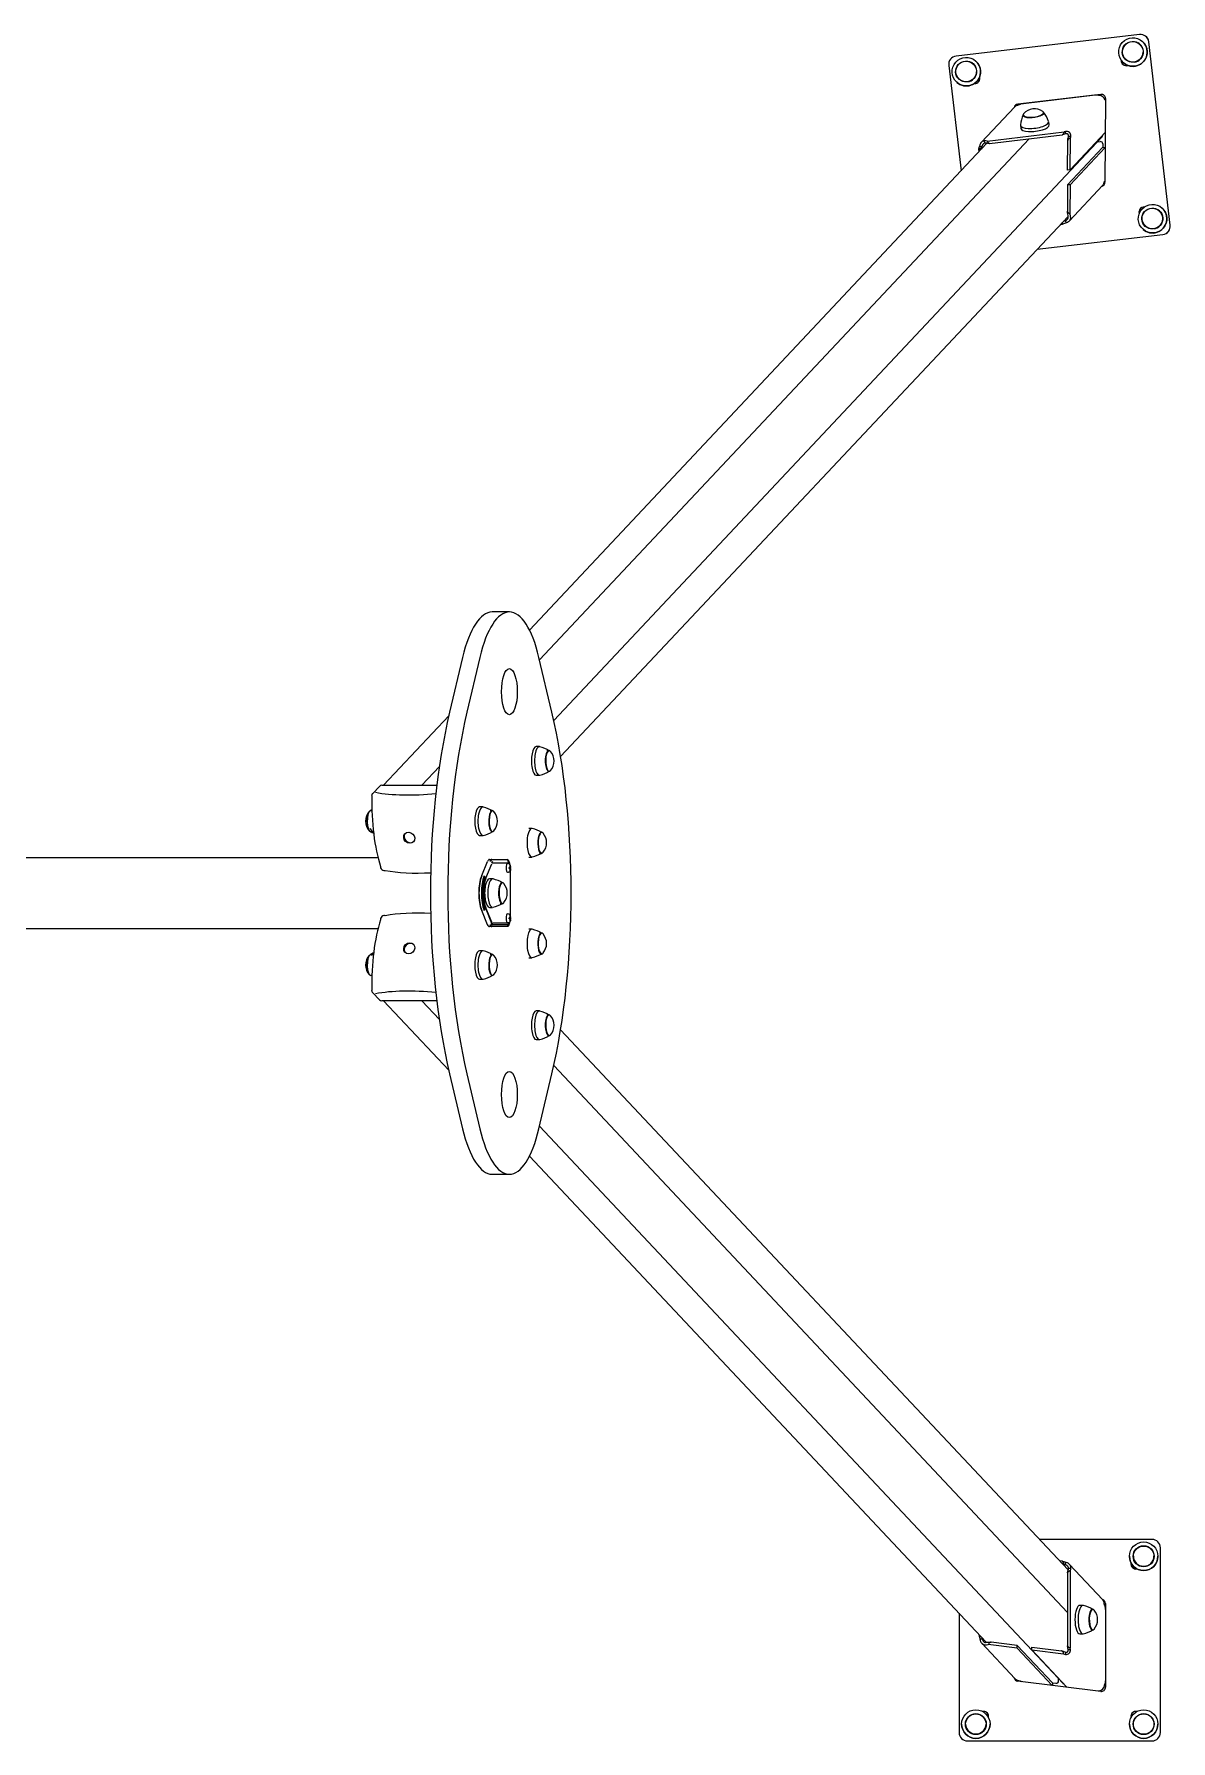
# Model space of a CAD drawing. Header units: millimetres. Extents: x 1089 to 46270, y 1624 to 35257.
# Drawn here: x 1108.007 to 1109.362, y 1634.962 to 1636.996 of the extents above; entities that cross this region are included whole.
import ezdxf

# ---------------------------------------------------------------- set-up
doc = ezdxf.new("R2010")
doc.units = ezdxf.units.MM

# ---------------------------------------------------------------- blocks, each defined once
blk = doc.blocks.new('A$C069B4CC9')
at = {"ltscale": 25.4}
for p, q in [((0.2273, 3.7949), (0.0088, 3.7692)), ((0.2273, 3.795), (0.0089, 3.7693)), ((0.207, 3.7851), (0.2069, 3.785)), ((0.2561, 3.6362), (0.2384, 3.7862)), ((0.256, 3.6363), (0.2384, 3.7861)), ((2.0236, 3.7832), (1.8036, 3.7832)), ((2.0236, 3.7832), (1.8036, 3.7832)), ((1.8036, 3.7832), (1.8036, 3.7832)), ((0.0026, 3.766), (0.0025, 3.7659)), ((0.2103, 3.7817), (0.2102, 3.7816)), ((0.2285, 3.7653), (0.2286, 3.7654)), ((1.7936, 3.7732), (1.7936, 3.6392)), ((1.8136, 3.7802), (1.8136, 3.7802)), ((1.8136, 3.7754), (1.8136, 3.7754)), ((2.0136, 3.7802), (2.0136, 3.7802)), ((2.0136, 3.7754), (2.0136, 3.7754)), ((2.0336, 3.5532), (2.0336, 3.7732)), ((2.0336, 3.5532), (2.0336, 3.7732)), ((0.0001, 3.7581), (0.0258, 3.5397)), ((0.0084, 3.7618), (0.0083, 3.7617)), ((0.0117, 3.7584), (0.0116, 3.7583)), ((0.2323, 3.7625), (0.2324, 3.7625)), ((1.8136, 3.7509), (1.8136, 3.7509)), ((1.8136, 3.7462), (1.8136, 3.7462)), ((2.0136, 3.7509), (2.0136, 3.7509)), ((2.0136, 3.7462), (2.0136, 3.7462)), ((0.0299, 3.742), (0.03, 3.7421)), ((0.0337, 3.7391), (0.0338, 3.7392)), ((0.0831, 3.6131), (0.0714, 3.7122)), ((0.0715, 3.7123), (0.0831, 3.6132)), ((0.0724, 3.7047), (0.0823, 3.6202)), ((0.0764, 3.7178), (0.1761, 3.7171)), ((0.078, 3.7172), (0.0788, 3.7178)), ((0.1171, 3.7175), (0.1615, 3.6758)), ((0.8176, 3.0602), (0.1224, 3.7135)), ((0.1282, 3.708), (0.1278, 3.7113)), ((0.1306, 3.7145), (0.1349, 3.7145)), ((0.1349, 3.7143), (0.1345, 3.7174)), ((0.1347, 3.7174), (0.1791, 3.6757)), ((0.1349, 3.7143), (0.1794, 3.6725)), ((0.2222, 3.6747), (0.1802, 3.7142)), ((1.8653, 3.7143), (1.8234, 3.6749)), ((1.8699, 3.7177), (1.9697, 3.7177)), ((1.8769, 3.7026), (1.8769, 3.7012)), ((1.9014, 3.7012), (1.9014, 3.7026)), ((1.9747, 3.712), (1.9623, 3.613)), ((1.9739, 3.7106), (1.9744, 3.7095)), ((1.8721, 3.6908), (1.8721, 3.6871)), ((1.9061, 3.6871), (1.9061, 3.6908)), ((0.1186, 3.6704), (0.1158, 3.6701)), ((0.1158, 3.6701), (0.1162, 3.6686)), ((0.1271, 3.5767), (0.1162, 3.6686)), ((0.1186, 3.6704), (0.1197, 3.6661)), ((0.1299, 3.5795), (0.1197, 3.6661)), ((0.1213, 3.6747), (0.1213, 3.6766)), ((0.1213, 3.6737), (0.1213, 3.6747)), ((0.1615, 3.6758), (0.1235, 3.6761)), ((0.1618, 3.6726), (0.1264, 3.6729)), ((0.1615, 3.6758), (0.1618, 3.6726)), ((0.1791, 3.6757), (0.1794, 3.6725)), ((0.1791, 3.6757), (0.2139, 3.6754)), ((0.1794, 3.6725), (0.2108, 3.6723)), ((0.8604, 3.0683), (0.2169, 3.6731)), ((0.2217, 3.67), (0.2226, 3.6701)), ((0.2227, 3.6676), (0.2217, 3.67)), ((0.2226, 3.6701), (0.2245, 3.6703)), ((1.8299, 3.6733), (1.1861, 3.0683)), ((1.8807, 3.6726), (1.2289, 3.0602)), ((1.3012, 3.0432), (1.9651, 3.6671)), ((1.8195, 3.6661), (1.8192, 3.6632)), ((1.8226, 3.6699), (1.8207, 3.6702)), ((1.8236, 3.6698), (1.8226, 3.6699)), ((1.823, 3.6682), (1.8228, 3.6666)), ((1.8278, 3.6736), (1.8278, 3.6765)), ((1.8308, 3.6758), (1.9233, 3.6758)), ((1.8332, 3.6726), (1.9204, 3.6726)), ((1.9248, 3.6733), (1.9204, 3.6726)), ((1.922, 3.63), (1.9264, 3.6652)), ((1.9248, 3.6761), (1.9233, 3.6758)), ((1.9248, 3.6733), (1.9248, 3.6761)), ((1.9697, 3.6718), (1.9252, 3.63)), ((1.9252, 3.63), (1.9299, 3.6677)), ((1.9278, 3.6703), (1.9287, 3.6701)), ((1.9287, 3.6701), (1.9306, 3.6699)), ((1.9621, 3.6618), (1.9595, 3.6618)), ((0.0942, 3.6441), (0.093, 3.6439)), ((0.1079, 3.6506), (0.1041, 3.6501)), ((1.9644, 3.6544), (1.9198, 3.6126)), ((1.9675, 3.6543), (1.923, 3.6126)), ((1.9644, 3.6544), (1.9649, 3.6586)), ((1.9644, 3.6544), (1.9675, 3.6544)), ((0.1244, 3.6268), (0.7454, 3.0432)), ((1.9252, 3.63), (1.922, 3.63)), ((0.0867, 3.6092), (0.1286, 3.5698)), ((0.096, 3.6196), (0.0973, 3.6198)), ((0.1083, 3.6164), (0.1121, 3.6168)), ((1.9198, 3.6126), (1.9159, 3.5815)), ((1.9173, 3.5702), (1.9592, 3.6096)), ((1.923, 3.6126), (1.9187, 3.578)), ((1.923, 3.6126), (1.9198, 3.6126)), ((2.0136, 3.5802), (2.0136, 3.5802)), ((0.0318, 3.5632), (0.0317, 3.5631)), ((0.0351, 3.5598), (0.035, 3.5597)), ((0.1296, 3.5741), (0.1268, 3.5737)), ((0.1297, 3.5763), (0.7098, 3.0313)), ((0.1339, 3.5703), (0.1339, 3.5693)), ((0.1339, 3.5693), (0.1339, 3.5675)), ((0.1355, 3.5699), (0.1366, 3.5699)), ((0.138, 3.5667), (0.14, 3.5667)), ((1.3368, 3.0313), (1.9159, 3.5754)), ((1.9105, 3.5704), (1.9123, 3.5709)), ((1.9123, 3.5709), (1.9123, 3.57)), ((1.9123, 3.57), (1.9123, 3.5681)), ((2.0136, 3.5754), (2.0136, 3.5754)), ((0.0369, 3.5309), (0.1624, 3.5457)), ((0.0533, 3.5434), (0.0534, 3.5435)), ((0.0571, 3.5406), (0.0572, 3.5406)), ((1.8815, 3.5432), (2.0236, 3.5432)), ((2.0136, 3.5509), (2.0136, 3.5509)), ((2.0136, 3.5462), (2.0136, 3.5462)), ((2.0236, 3.5432), (2.0236, 3.5432)), ((0.8078, 3.0579), (0.7424, 3.0425)), ((0.8535, 3.0548), (0.8535, 3.0535)), ((0.878, 3.0535), (0.878, 3.0548)), ((1.1685, 3.0548), (1.1685, 3.0535)), ((1.193, 3.0535), (1.193, 3.0548)), ((1.3042, 3.0425), (1.2388, 3.0579)), ((0.8488, 3.0431), (0.8488, 3.0393)), ((0.8828, 3.0393), (0.8828, 3.0431)), ((0.9463, 3.0341), (0.9463, 3.0303)), ((0.951, 3.0458), (0.951, 3.0445)), ((0.9755, 3.0445), (0.9755, 3.0458)), ((0.9803, 3.0303), (0.9803, 3.0341)), ((1.0663, 3.0341), (1.0663, 3.0303)), ((1.071, 3.0458), (1.071, 3.0445)), ((1.0955, 3.0445), (1.0955, 3.0458)), ((1.1003, 3.0303), (1.1003, 3.0341)), ((1.1638, 3.0431), (1.1638, 3.0393)), ((1.1978, 3.0393), (1.1978, 3.0431)), ((0.6883, 3.0073), (0.6883, 2.9867)), ((0.9833, 2.9862), (0.9833, 3.0046)), ((0.9873, 2.9871), (0.9873, 3.0056)), ((0.9903, 3.0083), (0.9903, 3.008)), ((0.9928, 3.0086), (0.9916, 3.0086)), ((0.9916, 3.0082), (0.9928, 3.0082)), ((0.9928, 3.0092), (0.9928, 3.009)), ((0.9928, 3.009), (0.9928, 3.0086)), ((0.9928, 3.0086), (0.9928, 3.0083)), ((0.9928, 3.0082), (0.9928, 3.0078)), ((0.9928, 3.0078), (0.9928, 3.0071)), ((0.9928, 3.0073), (0.9938, 3.0073)), ((0.9938, 3.009), (0.9938, 3.0092)), ((0.9938, 3.0086), (0.9938, 3.009)), ((0.9938, 3.0086), (0.9938, 3.0083)), ((0.995, 3.0086), (0.9938, 3.0086)), ((0.9938, 3.0082), (0.995, 3.0082)), ((0.9938, 3.0078), (0.9938, 3.0082)), ((0.9938, 3.0071), (0.9938, 3.0078)), ((1.0503, 3.0086), (0.9963, 3.0086)), ((0.9963, 3.008), (0.9963, 3.0083)), ((1.011, 2.9991), (1.011, 2.9977)), ((1.0355, 2.9977), (1.0355, 2.9991)), ((1.0503, 3.0083), (1.0503, 3.008)), ((1.0528, 3.0086), (1.0516, 3.0086)), ((1.0516, 3.0082), (1.0528, 3.0082)), ((1.0528, 3.0092), (1.0528, 3.009)), ((1.0528, 3.009), (1.0528, 3.0086)), ((1.0528, 3.0086), (1.0528, 3.0083)), ((1.0528, 3.0082), (1.0528, 3.0078)), ((1.0528, 3.0078), (1.0528, 3.0071)), ((1.0528, 3.0073), (1.0538, 3.0073)), ((1.0538, 3.009), (1.0538, 3.0092)), ((1.0538, 3.0086), (1.0538, 3.009)), ((1.0538, 3.0086), (1.0538, 3.0083)), ((1.055, 3.0086), (1.0538, 3.0086)), ((1.0538, 3.0082), (1.055, 3.0082)), ((1.0538, 3.0078), (1.0538, 3.0082)), ((1.0538, 3.0071), (1.0538, 3.0078)), ((1.0563, 3.008), (1.0563, 3.0083)), ((1.0593, 3.0056), (1.0593, 2.9871)), ((1.0613, 3.0056), (1.0613, 2.9871)), ((1.0633, 3.0046), (1.0633, 2.9862)), ((1.3583, 2.9867), (1.3583, 3.0073)), ((0.7424, 2.9721), (0.8078, 2.9567)), ((0.9206, 2.9756), (0.9206, 2.9718)), ((0.9254, 2.9873), (0.9254, 2.986)), ((0.9499, 2.986), (0.9499, 2.9873)), ((0.9546, 2.9718), (0.9546, 2.9756)), ((0.9833, 2.9834), (0.9833, 2.9862)), ((0.9859, 2.9808), (1.0029, 2.9739)), ((1.0056, 2.9793), (0.9885, 2.9862)), ((1.0063, 2.9873), (1.0063, 2.9836)), ((1.0403, 2.9836), (1.0403, 2.9873)), ((1.058, 2.9862), (1.041, 2.9793)), ((1.042, 2.9791), (1.059, 2.9859)), ((1.0437, 2.9739), (1.0607, 2.9808)), ((1.0633, 2.9862), (1.0633, 2.9834)), ((1.092, 2.9756), (1.092, 2.9718)), ((1.0967, 2.9873), (1.0967, 2.986)), ((1.1212, 2.986), (1.1212, 2.9873)), ((1.126, 2.9718), (1.126, 2.9756)), ((1.2388, 2.9567), (1.3042, 2.9721)), ((0.7424, 2.9514), (0.8078, 2.9361)), ((1.2388, 2.9361), (1.3042, 2.9514)), ((0.8122, 2.935), (0.8948, 2.8574)), ((1.1517, 2.8574), (1.2343, 2.935)), ((0.8725, 2.9238), (0.8948, 2.9028)), ((0.8948, 2.8554), (0.8948, 2.9208)), ((1.1517, 2.9028), (1.1741, 2.9238)), ((1.1517, 2.9208), (1.1517, 2.8554)), ((0.8961, 2.8523), (0.9045, 2.8444)), ((0.9813, 2.8508), (0.9813, 0.9442)), ((1.0653, 0.9442), (1.0653, 2.8508)), ((1.142, 2.8444), (1.1505, 2.8523)), ((0.9254, 2.8435), (0.9254, 2.8417)), ((0.9499, 2.8446), (0.9499, 2.8453)), ((0.9499, 2.8417), (0.9499, 2.8437)), ((1.0967, 2.8437), (1.0967, 2.8417)), ((1.1212, 2.8417), (1.1212, 2.8435))]:
    blk.add_line(p, q, dxfattribs=at)
for centre, radius in [((1.8136, 3.7632), 0.017), ((1.8136, 3.7632), 0.0125), ((1.8136, 3.7632), 0.0122), ((2.0136, 3.7632), 0.017), ((2.0136, 3.7632), 0.0125), ((2.0136, 3.7632), 0.0122), ((2.0136, 3.5632), 0.017), ((2.0136, 3.5632), 0.0125), ((2.0136, 3.5632), 0.0122)]:
    blk.add_circle(centre, radius, dxfattribs=at)
for centre, radius, start, end in [((1.8036, 3.7732), 0.01, 90, 179.9998), ((2.0236, 3.7732), 0.01, 359.9998, 89.9998), ((2.0236, 3.7732), 0.01, 359.9998, 89.9998), ((1.8136, 3.7632), 0.017, 269.9999, 89.9999), ((1.8136, 3.7632), 0.0122, 269.9999, 89.9999), ((2.0136, 3.7632), 0.017, 269.9999, 89.9999), ((1.8228, 3.754), 0.006, 257.5788, 12.4208), ((1.8228, 3.754), 0.006, 257.5785, 269.9999), ((2.0045, 3.754), 0.006, 167.5792, 282.4206), ((2.0045, 3.754), 0.006, 167.5797, 269.9999), ((0.081, 3.7094), 0.00837, 111.0276, 172.1114), ((1.8699, 3.7127), 0.005, 90, 162.7988), ((1.8699, 3.7127), 0.005, 90, 162.7982), ((1.9216, 3.6782), 0.0511, 151.0361, 165.1158), ((1.8891, 3.6908), 0.0175, 49.485, 130.515), ((1.8571, 3.6783), 0.0507, 14.8178, 29.0303), ((1.9658, 3.7085), 0.00833, 14.2456, 75.4988), ((1.9697, 3.7127), 0.005, 352.8998, 89.9998), ((0.121, 3.6712), 0.00536, 87.2946, 192.1993), ((0.1195, 3.6639), 0.0128, 71.9898, 82.1495), ((0.2212, 3.65), 0.0264, 97.2823, 106.0794), ((0.6855, 4.0784), 1.2092, 340.1677, 340.2493), ((1.8263, 3.6627), 0.0139, 71.2469, 83.8157), ((1.9253, 3.6708), 0.00534, 350.5228, 95.5603), ((1.9171, 3.6733), 0.014, 336.5605, 345.93), ((0.1062, 3.6332), 0.0175, 146.0704, 228.1219), ((0.1227, 3.6024), 0.0512, 111.8024, 125.8892), ((0.1148, 3.6676), 0.0517, 248.3688, 262.3243), ((1.9574, 3.6137), 0.005, 281.1145, 352.8998), ((2.0136, 3.5632), 0.017, 269.9999, 89.9999), ((0.1409, 3.574), 0.0141, 168.7366, 180.9425), ((-0.1339, 2.4972), 1.106, 75.9025, 75.9909), ((1.8919, 3.574), 0.0272, 0.1734, 8.6254), ((2.0045, 3.5723), 0.006, 77.579, 192.4204), ((2.0045, 3.5723), 0.006, 90, 192.4199), ((2.0136, 3.5632), 0.0122, 269.9999, 89.9999), ((2.0236, 3.5532), 0.01, 269.9998, 359.9998), ((2.0236, 3.5532), 0.01, 269.9998, 359.9998), ((0.8983, 3.0304), 0.0511, 151.0361, 165.1158), ((0.8658, 3.0431), 0.0175, 90, 130.515), ((0.8658, 3.0431), 0.0175, 49.485, 90), ((0.8337, 3.0306), 0.0507, 14.8178, 29.0303), ((0.9633, 3.0341), 0.0175, 49.485, 130.515), ((1.0833, 3.0341), 0.0175, 90, 130.515), ((1.0833, 3.0341), 0.0175, 49.485, 90), ((1.2133, 3.0304), 0.0511, 151.0361, 165.1158), ((1.1808, 3.0431), 0.0175, 90, 130.515), ((1.1808, 3.0431), 0.0175, 49.485, 90), ((1.1487, 3.0306), 0.0507, 14.8178, 29.0303), ((0.9958, 3.0214), 0.0511, 151.0361, 165.1158), ((0.9312, 3.0216), 0.0507, 14.8178, 29.0303), ((1.1158, 3.0214), 0.0511, 151.0361, 165.1158), ((1.0512, 3.0216), 0.0507, 14.8178, 29.0303), ((0.9376, 2.9756), 0.0175, 90, 130.515), ((0.9376, 2.9756), 0.0175, 49.485, 90), ((0.9921, 3.005), 0.00408, 92.234, 178.0332), ((0.9916, 3.0047), 0.00383, 89.8493, 110.0487), ((0.9916, 3.0044), 0.00382, 89.8303, 110.0677), ((0.9933, 3.0009), 0.00826, 86.5285, 93.4715), ((0.9933, 2.9989), 0.00826, 86.5285, 93.4715), ((0.995, 3.0047), 0.00382, 69.9323, 90.1697), ((0.995, 3.0044), 0.00383, 69.9513, 90.1507), ((1.0558, 2.9747), 0.0511, 151.0361, 165.1158), ((1.0233, 2.9873), 0.0175, 49.485, 130.515), ((0.9912, 2.9748), 0.0507, 14.8178, 29.0303), ((1.0521, 3.005), 0.00408, 92.234, 178.0332), ((1.0516, 3.0047), 0.00383, 89.8493, 110.0487), ((1.0516, 3.0044), 0.00382, 89.8303, 110.0677), ((1.0533, 3.0009), 0.00826, 86.5285, 93.4715), ((1.0533, 2.9989), 0.00826, 86.5285, 93.4715), ((1.055, 3.0047), 0.00382, 69.9323, 90.1697), ((1.055, 3.0044), 0.00383, 69.9513, 90.1507), ((1.109, 2.9756), 0.0175, 90, 130.515), ((1.109, 2.9756), 0.0175, 49.485, 90), ((0.9701, 2.9629), 0.0511, 151.0361, 165.1158), ((0.9056, 2.9631), 0.0507, 14.8178, 29.0303), ((1.1414, 2.9629), 0.0511, 151.0361, 165.1158), ((1.0769, 2.9631), 0.0507, 14.8178, 29.0303), ((0.9916, 2.8585), 0.005, 287.8798, 349.5686), ((1.055, 2.8585), 0.005, 190.4314, 252.1202), ((0.9079, 2.8481), 0.005, 226.7816, 268.8615), ((0.9696, 2.8659), 0.0507, 205.9488, 209.0303), ((0.9376, 2.8534), 0.0175, 229.485, 270), ((0.9376, 2.8534), 0.0175, 270, 310.515), ((0.9051, 2.8661), 0.0511, 331.0361, 336.7554), ((1.141, 2.8659), 0.0507, 203.3687, 209.0303), ((1.109, 2.8534), 0.0175, 229.485, 270), ((1.109, 2.8534), 0.0175, 270, 310.515), ((1.0765, 2.8661), 0.0511, 331.0361, 332.7677), ((1.1386, 2.8481), 0.005, 271.1385, 313.2184)]:
    blk.add_arc(centre, radius, start, end, dxfattribs=at)
for centre, major_axis, ratio in [((0.2196, 3.7738), (0.0127, -0.0113), 0.999575), ((0.2194, 3.7735), (0.00934, -0.0083), 0.999575), ((0.2194, 3.7735), (0.00931, -0.00827), 0.999575), ((0.2194, 3.7735), (0.00916, -0.00814), 0.999575), ((0.021, 3.7504), (0.0127, -0.0113), 0.999575), ((0.0208, 3.7502), (0.00934, -0.0083), 0.999575), ((0.0208, 3.7502), (0.00931, -0.00827), 0.999575), ((0.0208, 3.7502), (0.00916, -0.00814), 0.999575), ((0.0444, 3.5519), (0.0127, -0.0113), 0.999575), ((0.0442, 3.5516), (0.00934, -0.0083), 0.999575), ((0.0442, 3.5516), (0.00931, -0.00827), 0.999575), ((0.0442, 3.5516), (0.00916, -0.00814), 0.999575), ((0.7833, 3.0073), (0.0275, 0), 0.34202), ((1.2633, 3.0073), (0.0275, 0), 0.34202), ((0.9574, 2.8879), (-0.00479, -0.0051), 0.883019), ((1.0891, 2.8879), (-0.00479, 0.0051), 0.883019)]:
    blk.add_ellipse(centre, major_axis=major_axis, ratio=ratio, dxfattribs=at)
for centre, major_axis, ratio, start_param, end_param in [((0.2197, 3.7738), (0.0127, -0.0113), 0.999575, 0, 3.141593), ((0.2196, 3.7737), (0.00916, -0.00814), 0.999575, 0.858323, 2.283292), ((0.2285, 3.785), (0.00747, -0.00664), 0.999575, 0.843703, 2.414499), ((0.2284, 3.7849), (0.00747, -0.00664), 0.999575, 0.843703, 2.414499), ((0.01, 3.7593), (0.00747, -0.00664), 0.999575, 2.414499, 3.985295), ((0.0101, 3.7594), (0.00747, -0.00664), 0.999575, 2.414499, 3.141593), ((0.0211, 3.7505), (0.0127, -0.0113), 0.999575, 0, 3.141593), ((0.2116, 3.7636), (-0.00448, 0.00399), 0.999575, 0.656643, 2.602615), ((0.2117, 3.7637), (-0.00448, 0.00399), 0.999575, 0.687302, 2.57303), ((0.2196, 3.7737), (0.00934, -0.0083), 0.999575, 3.141593, 3.342354), ((0.2196, 3.7737), (0.00934, -0.0083), 0.999575, 6.082373, 6.283185), ((0.021, 3.7504), (0.00934, -0.0083), 0.999575, 3.141593, 3.344409), ((0.021, 3.7504), (0.00916, -0.00814), 0.999575, 0.858882, 2.282715), ((0.0313, 3.7425), (-0.00448, 0.00399), 0.999575, 2.204861, 4.202083), ((0.021, 3.7504), (0.00934, -0.0083), 0.999575, 6.080401, 6.283185), ((0.0314, 3.7426), (-0.00448, 0.00399), 0.999575, 2.211747, 3.141593), ((0.0764, 3.7128), (0.00374, -0.00332), 0.999575, 2.290581, 3.985295), ((0.0764, 3.7129), (0.00374, -0.00332), 0.999575, 3.141593, 3.985295), ((0.1203, 3.7113), (-0.00248, 0.00233), 0.883015, 4.712373, 5.528839), ((0.131, 3.7113), (0.00248, -0.00233), 0.883015, 2.387247, 3.958043), ((0.1761, 3.7121), (-0.00374, 0.00332), 0.999575, 4.168849, 5.432173), ((1.8891, 3.7021), (-0.0125, 0), 0.34202, 0, 3.378925), ((1.8891, 3.7021), (-0.0125, 0), 0.34202, 6.045853, 6.283185), ((1.8891, 3.7026), (-0.0122, 0), 0.34202, 0, 3.522307), ((1.8891, 3.7026), (-0.0122, 0), 0.34202, 5.902471, 6.283185), ((1.8891, 3.6908), (0.017, 0), 0.34202, 3.059167, 6.283185), ((1.8891, 3.6871), (0.017, 0), 0.34202, 3.141593, 6.283185), ((1.8891, 3.6997), (0.0125, 0), 0.34202, 2.962108, 2.984774), ((1.8891, 3.6908), (0.017, 0), 0.34202, 0, 0.082357), ((1.9617, 3.6586), (-0.00248, -0.00233), 0.883023, 2.32511, 3.895906), ((1.963, 3.6692), (-0.00248, -0.00233), 0.883023, 1.57078, 2.051214), ((0.0945, 3.6318), (0.0015, -0.0122), 0.321402, 0, 3.495441), ((0.0949, 3.6318), (0.0015, -0.0124), 0.321402, 0, 3.37057), ((0.1062, 3.6332), (0.0021, -0.0169), 0.321402, 0, 3.218459), ((0.11, 3.6337), (0.0021, -0.0169), 0.321402, 0, 3.141593), ((0.0881, 3.6138), (-0.00374, 0.00332), 0.999575, 0.843703, 2.063225), ((0.088, 3.6137), (0.00374, -0.00332), 0.999575, 3.985295, 5.249996), ((0.0945, 3.6318), (0.0015, -0.0122), 0.321402, 5.929337, 6.283185), ((0.0949, 3.6318), (0.0015, -0.0124), 0.321402, 6.054209, 6.283185), ((0.1062, 3.6332), (0.0021, -0.0169), 0.321402, 6.206389, 6.283185), ((0.0445, 3.5519), (0.0127, -0.0113), 0.999575, 0, 3.141593), ((0.0444, 3.5518), (0.00934, -0.0083), 0.999575, 3.141593, 3.344348), ((0.0444, 3.5518), (0.00916, -0.00814), 0.999575, 0.858638, 2.282965), ((0.0525, 3.5621), (0.00448, -0.00399), 0.999575, 0.626915, 2.631287), ((0.0357, 3.5408), (-0.00747, 0.00664), 0.999575, 0.843703, 2.414499), ((0.0444, 3.5518), (0.00934, -0.0083), 0.999575, 6.080461, 6.283185), ((1.0233, 2.9509), (0.38, 0), 0.34202, 0.967728, 2.173864), ((0.8658, 3.0543), (-0.0125, 0), 0.34202, 0, 3.378929), ((0.8658, 3.0543), (-0.0125, 0), 0.34202, 6.045849, 6.283185), ((0.8658, 3.052), (0.0125, 0), 0.34202, 2.962108, 3.141593), ((0.8658, 3.0548), (-0.0123, 0), 0.34202, 0, 3.522307), ((0.8658, 3.0548), (-0.0123, 0), 0.34202, 5.902471, 6.283185), ((1.1808, 3.0543), (-0.0125, 0), 0.34202, 0, 3.378929), ((1.1808, 3.0543), (-0.0125, 0), 0.34202, 6.045849, 6.283185), ((1.1808, 3.052), (0.0125, 0), 0.34202, 2.962108, 3.141593), ((1.1808, 3.0548), (-0.0123, 0), 0.34202, 0, 3.522307), ((1.1808, 3.0548), (-0.0123, 0), 0.34202, 5.902471, 6.283185), ((0.8133, 3.0073), (0.125, 0), 0.34202, 2.173864, 4.109321), ((0.8658, 3.0431), (-0.017, 0), 0.34202, 6.20057, 6.283185), ((0.8658, 3.0431), (-0.017, 0), 0.34202, 0, 3.141593), ((0.8658, 3.0393), (-0.017, 0), 0.34202, 0, 3.141593), ((0.9633, 3.0341), (-0.017, 0), 0.34202, 0, 3.223656), ((0.9633, 3.0458), (0.0123, 0), 0.34202, 2.760878, 6.283185), ((0.9633, 3.0454), (-0.0125, 0), 0.34202, 0, 3.378929), ((0.9633, 3.0454), (-0.0125, 0), 0.34202, 6.045849, 6.283185), ((0.9633, 3.0458), (0.0123, 0), 0.34202, 0, 0.380714), ((0.9633, 3.043), (-0.0124, 0), 0.34202, 3.141593, 3.321078), ((1.0833, 3.0341), (0.017, 0), 0.34202, 3.058977, 6.283185), ((1.0833, 3.0454), (-0.0125, 0), 0.34202, 0, 3.378929), ((1.0833, 3.0454), (-0.0125, 0), 0.34202, 6.045849, 6.283185), ((1.0833, 3.043), (-0.0124, 0), 0.34202, 6.1037, 6.283185), ((1.0833, 3.0458), (-0.0123, 0), 0.34202, 0, 3.522307), ((1.0833, 3.0458), (-0.0123, 0), 0.34202, 5.902471, 6.283185), ((1.1808, 3.0431), (-0.017, 0), 0.34202, 6.20057, 6.283185), ((1.1808, 3.0431), (-0.017, 0), 0.34202, 0, 3.141593), ((1.1808, 3.0393), (-0.017, 0), 0.34202, 0, 3.141593), ((1.2333, 3.0073), (-0.125, 0), 0.34202, 2.173864, 4.109321), ((0.9933, 3.0046), (-0.01, 0), 0.34202, 5.845816, 6.283185), ((0.9933, 3.0051), (0.0095, 0), 0.34202, 2.221068, 3.141593), ((0.9933, 3.0051), (-0.0085, 0), 0.34202, 5.754757, 6.283185), ((0.9933, 3.006), (0.0075, 0), 0.34202, 2.034754, 3.141593), ((0.9933, 3.006), (-0.0065, 0), 0.34202, 5.404022, 6.283185), ((0.9933, 3.0056), (-0.006, 0), 0.34202, 5.678245, 6.283185), ((0.9933, 3.0051), (-0.00525, 0), 0.34202, 0, 3.140668), ((1.0233, 2.9986), (0.0125, 0), 0.34202, 2.904256, 6.283185), ((1.0233, 2.9991), (-0.0123, 0), 0.34202, 0, 3.522307), ((1.0233, 2.9991), (-0.0123, 0), 0.34202, 5.902471, 6.283185), ((1.0233, 2.9986), (0.0125, 0), 0.34202, 0, 0.237337), ((1.0233, 2.9962), (0.0124, 0), 0.34202, 0, 0.179485), ((1.0533, 3.0051), (-0.00525, 0), 0.34202, 0, 3.140668), ((1.0533, 3.006), (0.0075, 0), 0.34202, 0, 1.069911), ((1.0533, 3.0056), (-0.006, 0), 0.34202, 3.141593, 3.729536), ((1.0533, 3.0051), (0.0095, 0), 0.34202, 0, 0.920524), ((1.0533, 3.0056), (-0.008, 0), 0.34202, 3.141593, 3.595471), ((1.0533, 3.0051), (-0.0085, 0), 0.34202, 3.141593, 3.590602), ((0.8133, 2.9867), (0.125, 0), 0.34202, 3.141593, 4.109321), ((0.9376, 2.9756), (-0.017, 0), 0.34202, 6.20057, 6.283185), ((0.9376, 2.9756), (-0.017, 0), 0.34202, 0, 3.141593), ((0.9376, 2.9718), (-0.017, 0), 0.34202, 0, 3.141593), ((0.9376, 2.9869), (-0.0125, 0), 0.34202, 0, 3.378929), ((0.9376, 2.9869), (-0.0125, 0), 0.34202, 6.045849, 6.283185), ((0.9376, 2.9845), (-0.0124, 0), 0.34202, 6.1037, 6.283185), ((0.9376, 2.9873), (-0.0123, 0), 0.34202, 0, 3.522307), ((0.9376, 2.9873), (-0.0123, 0), 0.34202, 5.902471, 6.283185), ((0.9933, 2.9862), (0.01, 0), 0.34202, 3.141593, 3.845749), ((0.9933, 2.9834), (-0.01, 0), 0.34202, 0, 0.704157), ((0.9933, 2.9867), (-0.0095, 0), 0.34202, 0, 0.704157), ((0.9933, 2.9876), (-0.0075, 0), 0.34202, 0, 0.704157), ((1.0233, 2.9831), (0.027, 0), 0.34202, 3.845749, 5.579029), ((1.0233, 2.9803), (-0.027, 0), 0.34202, 0.704157, 2.437436), ((1.0031, 2.9744), (0.000187, 0.000464), 0.716194, 3.141593, 3.653762), ((1.0233, 2.9836), (-0.0265, 0), 0.34202, 0.704157, 2.437436), ((1.0233, 2.9798), (0.0265, 0), 0.34202, 3.845749, 5.579029), ((1.0233, 2.9836), (0.0255, 0), 0.34202, 3.845749, 5.579029), ((1.0233, 2.984), (0.025, 0), 0.34202, 3.845749, 5.579029), ((1.0233, 2.9845), (-0.0245, 0), 0.34202, 0.704157, 2.437436), ((1.0233, 2.9845), (0.0235, 0), 0.34202, 3.845749, 5.579029), ((1.0054, 2.9788), (-0.000187, -0.000464), 0.716194, 3.141593, 3.653762), ((1.0233, 2.9873), (-0.017, 0), 0.34202, 6.20057, 6.283185), ((1.0233, 2.9873), (-0.017, 0), 0.34202, 0, 3.141593), ((1.0233, 2.9836), (-0.017, 0), 0.34202, 0, 3.141593), ((1.0412, 2.9788), (0.000187, -0.000464), 0.716194, 2.629423, 3.141593), ((1.0435, 2.9744), (-0.000187, 0.000464), 0.716194, 2.629423, 3.141593), ((1.0533, 2.9876), (-0.0075, 0), 0.34202, 2.437436, 3.141593), ((1.0533, 2.9871), (0.008, 0), 0.34202, 5.579029, 6.283185), ((1.0533, 2.9867), (-0.0095, 0), 0.34202, 2.437436, 3.141593), ((1.0533, 2.9829), (0.0095, 0), 0.34202, 5.579029, 5.977186), ((1.0533, 2.9862), (0.01, 0), 0.34202, 5.579029, 6.283185), ((1.0533, 2.9834), (-0.01, 0), 0.34202, 2.437436, 3.141593), ((1.109, 2.9756), (-0.017, 0), 0.34202, 6.20057, 6.283185), ((1.109, 2.9756), (-0.017, 0), 0.34202, 0, 3.141593), ((1.109, 2.9718), (-0.017, 0), 0.34202, 0, 3.141593), ((1.109, 2.9869), (-0.0125, 0), 0.34202, 0, 3.378929), ((1.109, 2.9869), (-0.0125, 0), 0.34202, 6.045849, 6.283185), ((1.109, 2.9845), (-0.0124, 0), 0.34202, 6.1037, 6.283185), ((1.109, 2.9873), (-0.0123, 0), 0.34202, 0, 3.522307), ((1.109, 2.9873), (-0.0123, 0), 0.34202, 5.902471, 6.283185), ((1.2333, 2.9867), (-0.125, 0), 0.34202, 2.173864, 3.141593), ((1.0233, 3.0638), (-0.38, 0), 0.34202, 0.967728, 2.173864), ((1.0233, 3.0431), (-0.38, 0), 0.34202, 0.967728, 2.173864), ((0.8679, 2.9225), (0.0139, -0.1115), 0.321402, 0.794146, 1.505285), ((0.961, 2.9341), (-0.0139, 0.1115), 0.321402, 3.935739, 4.486192), ((1.0856, 2.9341), (-0.0139, -0.1115), 0.321402, 4.938588, 5.489039), ((1.1786, 2.9225), (0.0139, 0.1115), 0.321402, 1.63631, 2.347446), ((0.9568, 2.8885), (-0.00479, -0.0051), 0.883019, 0.075877, 3.065716), ((1.0898, 2.8885), (-0.00479, 0.0051), 0.883019, 0.075876, 3.065717), ((0.8995, 2.856), (0.00342, 0.00364), 0.883019, 2.387263, 3.141593), ((0.9145, 2.8817), (0.1124, 0), 0.34202, 4.654351, 5.468577), ((0.9916, 2.8585), (-0.00154, 0.00476), 0.644773, 2.677679, 3.141593), ((0.9916, 2.8585), (-0.00492, 0.00091), 0.663706, 3.141593, 3.585737), ((1.055, 2.8585), (0.00492, 0.00091), 0.663706, 2.697448, 3.141593), ((1.055, 2.8585), (0.00154, 0.00476), 0.644773, 3.141593, 3.605506), ((1.1321, 2.8817), (0.1124, 0), 0.34202, 3.956201, 4.770427), ((1.147, 2.856), (-0.00342, 0.00364), 0.883019, 3.141593, 3.895922), ((0.9079, 2.8481), (0.0001, 0.005), 0.054507, 3.141593, 3.4912), ((0.9376, 2.8421), (-0.0125, 0), 0.34202, 0.187678, 3.141593), ((0.9376, 2.8417), (-0.0123, 0), 0.34202, 0, 3.013471), ((0.9376, 2.8445), (-0.0124, 0), 0.34202, 0.235643, 0.407007), ((0.9376, 2.8445), (-0.0124, 0), 0.34202, 2.326279, 3.324738), ((1.109, 2.8445), (-0.0124, 0), 0.34202, 6.1037, 6.283185), ((1.109, 2.8445), (-0.0124, 0), 0.34202, 0, 0.407007), ((1.109, 2.8421), (-0.0125, 0), 0.34202, 0.187678, 3.141593), ((1.109, 2.8417), (-0.0123, 0), 0.34202, 0, 3.013471), ((1.1386, 2.8481), (-0.0001, 0.005), 0.054507, 2.791985, 3.141593)]:
    blk.add_ellipse(centre, major_axis=major_axis, ratio=ratio, start_param=start_param, end_param=end_param, dxfattribs=at)
for points, knots in [([(0.0727, 3.7105), (0.0727, 3.7103), (0.0724, 3.7086), (0.0721, 3.7073), (0.0724, 3.7047)], [0, 0, 0, 0, 0.129746, 1, 1, 1, 1]), ([(0.1802, 3.7142), (0.1802, 3.7142), (0.1802, 3.7142), (0.1798, 3.7145), (0.1791, 3.7151), (0.1782, 3.7155), (0.1776, 3.7158), (0.1771, 3.716), (0.1766, 3.7161), (0.1761, 3.7163), (0.1756, 3.7164), (0.1752, 3.7165), (0.175, 3.7165)], [0.4375829, 0.4375829, 0.4375829, 0.4375829, 0.4440124, 0.462537, 0.5719278, 0.6923744, 0.7364748, 0.7830389, 0.8323731, 0.8847799, 0.9405576, 1, 1, 1, 1]), ([(1.8703, 3.7163), (1.8702, 3.7163), (1.87, 3.7163), (1.8697, 3.7163), (1.8695, 3.7162), (1.8692, 3.7162), (1.8689, 3.7161), (1.8686, 3.716), (1.8684, 3.716), (1.8681, 3.7159), (1.8678, 3.7158), (1.8676, 3.7157), (1.8673, 3.7156), (1.8671, 3.7155), (1.8668, 3.7153), (1.8666, 3.7152), (1.8663, 3.7151), (1.8661, 3.7149), (1.8659, 3.7147), (1.8656, 3.7145), (1.8654, 3.7144), (1.8653, 3.7143)], [0, 0, 0, 0, 0.027773, 0.0555581, 0.0833602, 0.1111833, 0.1390305, 0.1669042, 0.1948057, 0.2227357, 0.250694, 0.27868, 0.306692, 0.3347278, 0.3627847, 0.3908592, 0.4189474, 0.4470448, 0.4751464, 0.5032468, 0.5459557, 0.5459557, 0.5459557, 0.5459557]), ([(1.877, 3.7177), (1.8741, 3.7177), (1.8727, 3.717), (1.8711, 3.7165), (1.8703, 3.7163)], [0, 0, 0, 0, 0.500001, 1, 1, 1, 1]), ([(1.9679, 3.7166), (1.9677, 3.7166), (1.966, 3.7171), (1.9647, 3.7177), (1.9621, 3.7177)], [0, 0, 0, 0, 0.129746, 1, 1, 1, 1]), ([(0.1197, 3.6661), (0.1197, 3.6662), (0.1197, 3.6663), (0.1196, 3.6665), (0.1196, 3.6665), (0.1195, 3.6668), (0.1193, 3.6669), (0.119, 3.6672), (0.1189, 3.6673), (0.1186, 3.6675), (0.1184, 3.6676), (0.1179, 3.6678), (0.1176, 3.668), (0.1169, 3.6683), (0.1166, 3.6684), (0.1162, 3.6686)], [0, 0, 0, 0, 0.0625, 0.0625, 0.125, 0.125, 0.25, 0.25, 0.375, 0.375, 0.5, 0.5, 0.75, 0.75, 1, 1, 1, 1]), ([(0.1213, 3.6737), (0.1212, 3.6737), (0.1211, 3.6738), (0.121, 3.6738), (0.1208, 3.6738), (0.1206, 3.6738), (0.1205, 3.6738), (0.1203, 3.6737), (0.1201, 3.6737), (0.12, 3.6737), (0.1198, 3.6736), (0.1197, 3.6735), (0.1195, 3.6734), (0.1193, 3.6733), (0.1192, 3.6732), (0.1189, 3.673), (0.1186, 3.6725), (0.1184, 3.672), (0.1184, 3.6715), (0.1184, 3.6711), (0.1185, 3.6708), (0.1186, 3.6705), (0.1186, 3.6704)], [0, 0, 0, 0, 0.031428, 0.062544, 0.093446, 0.124245, 0.155064, 0.186039, 0.217316, 0.249124, 0.281577, 0.314652, 0.348325, 0.382572, 0.41737, 0.452703, 0.579388, 0.711063, 0.779369, 0.849911, 0.92332, 1, 1, 1, 1]), ([(0.1264, 3.6729), (0.1245, 3.6729), (0.1233, 3.6733), (0.122, 3.6736), (0.1213, 3.6737)], [0, 0, 0, 0, 0.440372, 1, 1, 1, 1]), ([(0.1235, 3.6761), (0.1236, 3.6757), (0.1237, 3.6753), (0.124, 3.6746), (0.1242, 3.6742), (0.1245, 3.6738), (0.1247, 3.6736), (0.1249, 3.6733), (0.1251, 3.6732), (0.1256, 3.6729), (0.126, 3.6729), (0.1264, 3.6729)], [0, 0, 0, 0, 0.25, 0.25, 0.5, 0.5, 0.625, 0.625, 0.75, 0.75, 1, 1, 1, 1]), ([(0.2108, 3.6723), (0.211, 3.6723), (0.2111, 3.6723), (0.2115, 3.6724), (0.2117, 3.6725), (0.212, 3.6728), (0.2121, 3.6729), (0.2124, 3.6732), (0.2125, 3.6733), (0.2129, 3.6738), (0.2131, 3.6741), (0.2135, 3.6747), (0.2137, 3.6751), (0.2139, 3.6754)], [0, 0, 0, 0, 0.125, 0.125, 0.25, 0.25, 0.375, 0.375, 0.5, 0.5, 0.75, 0.75, 1, 1, 1, 1]), ([(0.2178, 3.6734), (0.2177, 3.6734), (0.2151, 3.6731), (0.2135, 3.6723), (0.2108, 3.6723)], [0, 0, 0, 0, 0.048213, 1, 1, 1, 1]), ([(0.2245, 3.6703), (0.2244, 3.6707), (0.2243, 3.6711), (0.224, 3.6719), (0.2239, 3.6723), (0.2235, 3.673), (0.2233, 3.6734), (0.2228, 3.6741), (0.2225, 3.6744), (0.2219, 3.675), (0.2216, 3.6753), (0.2209, 3.6757), (0.2205, 3.6759), (0.2198, 3.6761), (0.2194, 3.6762), (0.2186, 3.6763), (0.2182, 3.6763), (0.2178, 3.6762)], [0, 0, 0, 0, 0.125, 0.125, 0.25, 0.25, 0.375, 0.375, 0.5, 0.5, 0.625, 0.625, 0.75, 0.75, 0.875, 0.875, 1, 1, 1, 1]), ([(0.2217, 3.67), (0.2217, 3.67), (0.2216, 3.6702), (0.2215, 3.6704), (0.2214, 3.6706), (0.2214, 3.6708), (0.2213, 3.671), (0.2212, 3.6712), (0.2211, 3.6714), (0.2209, 3.6715), (0.2208, 3.6717), (0.2207, 3.6719), (0.2206, 3.6721), (0.2204, 3.6722), (0.2203, 3.6724), (0.22, 3.6727), (0.2196, 3.673), (0.2191, 3.6732), (0.2187, 3.6734), (0.2184, 3.6734), (0.2181, 3.6734), (0.2179, 3.6734), (0.2178, 3.6734)], [0, 0, 0, 0, 0.044946, 0.088952, 0.13205, 0.174273, 0.215653, 0.25622, 0.296006, 0.335042, 0.373357, 0.410982, 0.447944, 0.484273, 0.519997, 0.555144, 0.673762, 0.786706, 0.841476, 0.895205, 0.948009, 1, 1, 1, 1]), ([(0.2265, 3.6641), (0.2265, 3.6642), (0.2264, 3.6643), (0.2264, 3.6646), (0.2263, 3.6648), (0.2261, 3.6651), (0.2259, 3.6653), (0.2257, 3.6656), (0.2255, 3.6658), (0.2251, 3.6661), (0.225, 3.6662), (0.2246, 3.6664), (0.2244, 3.6665), (0.224, 3.6666), (0.2238, 3.6667), (0.2236, 3.6667)], [0.0694929, 0.0694929, 0.0694929, 0.0694929, 0.125, 0.125, 0.25, 0.25, 0.375, 0.375, 0.5, 0.5, 0.625, 0.625, 0.75, 0.75, 0.8607501, 0.8607501, 0.8607501, 0.8607501]), ([(0.2265, 3.6637), (0.2262, 3.6666), (0.2254, 3.6679), (0.2248, 3.6695), (0.2245, 3.6703)], [0, 0, 0, 0, 0.500001, 1, 1, 1, 1]), ([(1.8195, 3.6661), (1.8197, 3.6674), (1.8203, 3.6689), (1.8207, 3.6701), (1.8207, 3.6702)], [0, 0, 0, 0, 0.942553, 1, 1, 1, 1]), ([(1.823, 3.6682), (1.8227, 3.6681), (1.8223, 3.668), (1.8217, 3.6677), (1.8213, 3.6676), (1.8207, 3.6673), (1.8204, 3.6671), (1.82, 3.6668), (1.8199, 3.6667), (1.8196, 3.6664), (1.8195, 3.6662), (1.8195, 3.6661)], [0, 0, 0, 0, 0.25, 0.25, 0.5, 0.5, 0.75, 0.75, 0.875, 0.875, 1, 1, 1, 1]), ([(1.8278, 3.6765), (1.8274, 3.6765), (1.8269, 3.6765), (1.8261, 3.6764), (1.8257, 3.6763), (1.825, 3.676), (1.8247, 3.6758), (1.824, 3.6754), (1.8237, 3.6752), (1.8232, 3.6747), (1.8229, 3.6744), (1.8224, 3.6738), (1.8222, 3.6734), (1.8217, 3.6727), (1.8215, 3.6722), (1.8211, 3.6713), (1.8209, 3.6708), (1.8207, 3.6702)], [0, 0, 0, 0, 0.125, 0.125, 0.25, 0.25, 0.375, 0.375, 0.5, 0.5, 0.625, 0.625, 0.75, 0.75, 0.875, 0.875, 1, 1, 1, 1]), ([(1.8278, 3.6736), (1.8278, 3.6736), (1.8277, 3.6736), (1.8275, 3.6736), (1.8274, 3.6736), (1.8273, 3.6736), (1.8271, 3.6736), (1.827, 3.6736), (1.8268, 3.6735), (1.8267, 3.6735), (1.8266, 3.6734), (1.8265, 3.6734), (1.8263, 3.6733), (1.8262, 3.6733), (1.8261, 3.6732), (1.826, 3.6731), (1.8259, 3.6731), (1.8258, 3.673), (1.8257, 3.6729), (1.8256, 3.6728), (1.8253, 3.6726), (1.825, 3.6722), (1.8246, 3.6717), (1.8243, 3.6712), (1.824, 3.6708), (1.8238, 3.6703), (1.8236, 3.67), (1.8236, 3.6698)], [0, 0, 0, 0, 0.02233, 0.044342, 0.066079, 0.087574, 0.108855, 0.129943, 0.150852, 0.171589, 0.192158, 0.212546, 0.232716, 0.252719, 0.272624, 0.292499, 0.312419, 0.33246, 0.352704, 0.373234, 0.394136, 0.501551, 0.631001, 0.707522, 0.793665, 0.890734, 1, 1, 1, 1]), ([(1.8332, 3.6726), (1.8317, 3.6726), (1.8301, 3.6733), (1.8285, 3.6736), (1.8278, 3.6736)], [0, 0, 0, 0, 0.520068, 1, 1, 1, 1]), ([(1.8308, 3.6758), (1.8309, 3.6755), (1.831, 3.6751), (1.8313, 3.6745), (1.8315, 3.6742), (1.8318, 3.6737), (1.8318, 3.6736), (1.8321, 3.6733), (1.8322, 3.6732), (1.8324, 3.6729), (1.8326, 3.6728), (1.8329, 3.6727), (1.8331, 3.6726), (1.8332, 3.6726)], [0, 0, 0, 0, 0.25, 0.25, 0.5, 0.5, 0.625, 0.625, 0.75, 0.75, 0.875, 0.875, 1, 1, 1, 1]), ([(1.9204, 3.6726), (1.9205, 3.6726), (1.9206, 3.6726), (1.9208, 3.6727), (1.9209, 3.6727), (1.9211, 3.6728), (1.9213, 3.6729), (1.9216, 3.6732), (1.9217, 3.6733), (1.9219, 3.6736), (1.922, 3.6737), (1.9224, 3.6742), (1.9226, 3.6745), (1.9229, 3.6751), (1.9231, 3.6755), (1.9233, 3.6758)], [0, 0, 0, 0, 0.0625, 0.0625, 0.125, 0.125, 0.25, 0.25, 0.375, 0.375, 0.5, 0.5, 0.75, 0.75, 1, 1, 1, 1]), ([(1.9278, 3.6703), (1.9278, 3.6703), (1.9278, 3.6704), (1.9279, 3.6706), (1.9279, 3.6707), (1.9279, 3.6709), (1.9279, 3.671), (1.9279, 3.6712), (1.9279, 3.6714), (1.9279, 3.6715), (1.9278, 3.6717), (1.9278, 3.6719), (1.9277, 3.6721), (1.9276, 3.6722), (1.9275, 3.6724), (1.9273, 3.6727), (1.9269, 3.673), (1.9263, 3.6733), (1.9259, 3.6734), (1.9255, 3.6734), (1.9252, 3.6734), (1.9249, 3.6733), (1.9248, 3.6733)], [0, 0, 0, 0, 0.031428, 0.062544, 0.093446, 0.124245, 0.155064, 0.186039, 0.217316, 0.249124, 0.281577, 0.314652, 0.348325, 0.382572, 0.41737, 0.452703, 0.579388, 0.711063, 0.779369, 0.849911, 0.92332, 1, 1, 1, 1]), ([(1.9264, 3.6652), (1.9266, 3.6671), (1.9272, 3.6683), (1.9276, 3.6695), (1.9278, 3.6703)], [0, 0, 0, 0, 0.440372, 1, 1, 1, 1]), ([(1.9299, 3.6677), (1.9295, 3.6677), (1.9291, 3.6676), (1.9284, 3.6674), (1.928, 3.6672), (1.9275, 3.667), (1.9273, 3.6669), (1.927, 3.6666), (1.9269, 3.6665), (1.9265, 3.666), (1.9264, 3.6656), (1.9264, 3.6652)], [0, 0, 0, 0, 0.25, 0.25, 0.5, 0.5, 0.625, 0.625, 0.75, 0.75, 1, 1, 1, 1]), ([(0.0823, 3.6202), (0.0827, 3.6173), (0.0835, 3.616), (0.0841, 3.6144), (0.0844, 3.6136)], [0, 0, 0, 0, 0.500001, 1, 1, 1, 1]), ([(0.0844, 3.6136), (0.0844, 3.6135), (0.0844, 3.6134), (0.0845, 3.6131), (0.0846, 3.6128), (0.0846, 3.6126), (0.0847, 3.6123), (0.0848, 3.612), (0.0849, 3.6118), (0.085, 3.6115), (0.0852, 3.6113), (0.0853, 3.611), (0.0854, 3.6108), (0.0856, 3.6105), (0.0857, 3.6103), (0.0859, 3.6101), (0.0861, 3.6098), (0.0863, 3.6096), (0.0864, 3.6094), (0.0866, 3.6093), (0.0867, 3.6092), (0.0867, 3.6092)], [0, 0, 0, 0, 0.027773, 0.0555581, 0.0833602, 0.1111833, 0.1390305, 0.1669042, 0.1948057, 0.2227357, 0.250694, 0.27868, 0.306692, 0.3347278, 0.3627847, 0.3908592, 0.4189474, 0.4470448, 0.4751464, 0.5032468, 0.5078191, 0.5078191, 0.5078191, 0.5078191]), ([(1.9592, 3.6096), (1.9595, 3.6098), (1.96, 3.6104), (1.9605, 3.6112), (1.9609, 3.6118), (1.9611, 3.6122), (1.9613, 3.6127), (1.9615, 3.6132), (1.9617, 3.6137), (1.9618, 3.6141), (1.9618, 3.6143)], [0.474163, 0.474163, 0.474163, 0.474163, 0.5719278, 0.6923744, 0.7364748, 0.7830389, 0.8323731, 0.8847799, 0.9405576, 1, 1, 1, 1]), ([(1.9631, 3.6184), (1.9629, 3.6171), (1.9623, 3.6156), (1.9619, 3.6144), (1.9618, 3.6143)], [0, 0, 0, 0, 0.942553, 1, 1, 1, 1]), ([(1.9162, 3.5744), (1.9162, 3.5745), (1.9162, 3.5771), (1.9156, 3.5787), (1.9159, 3.5815)], [0, 0, 0, 0, 0.048213, 1, 1, 1, 1]), ([(1.9159, 3.5815), (1.9159, 3.5813), (1.9159, 3.5811), (1.916, 3.5807), (1.9161, 3.5805), (1.9163, 3.5802), (1.9164, 3.58), (1.9166, 3.5797), (1.9168, 3.5796), (1.9172, 3.5792), (1.9175, 3.5789), (1.9181, 3.5785), (1.9184, 3.5782), (1.9187, 3.578)], [0, 0, 0, 0, 0.125, 0.125, 0.25, 0.25, 0.375, 0.375, 0.5, 0.5, 0.75, 0.75, 1, 1, 1, 1]), ([(0.1268, 3.5737), (0.1268, 3.5733), (0.1269, 3.5729), (0.1271, 3.5721), (0.1272, 3.5717), (0.1276, 3.571), (0.1278, 3.5707), (0.1283, 3.5701), (0.1285, 3.5699), (0.1291, 3.5694), (0.1294, 3.5691), (0.1301, 3.5687), (0.1305, 3.5685), (0.1313, 3.5681), (0.1317, 3.568), (0.1327, 3.5677), (0.1333, 3.5675), (0.1339, 3.5675)], [0, 0, 0, 0, 0.125, 0.125, 0.25, 0.25, 0.375, 0.375, 0.5, 0.5, 0.625, 0.625, 0.75, 0.75, 0.875, 0.875, 1, 1, 1, 1]), ([(0.1271, 3.5767), (0.1274, 3.5769), (0.1277, 3.5771), (0.1283, 3.5774), (0.1286, 3.5776), (0.129, 3.5779), (0.1291, 3.578), (0.1294, 3.5783), (0.1295, 3.5784), (0.1297, 3.5787), (0.1298, 3.5788), (0.1299, 3.5792), (0.13, 3.5794), (0.1299, 3.5795)], [0, 0, 0, 0, 0.25, 0.25, 0.5, 0.5, 0.625, 0.625, 0.75, 0.75, 0.875, 0.875, 1, 1, 1, 1]), ([(0.1299, 3.5795), (0.1301, 3.578), (0.1297, 3.5764), (0.1296, 3.5748), (0.1296, 3.5741)], [0, 0, 0, 0, 0.520068, 1, 1, 1, 1]), ([(0.1296, 3.5741), (0.1296, 3.574), (0.1296, 3.5739), (0.1296, 3.5738), (0.1297, 3.5737), (0.1297, 3.5735), (0.1297, 3.5734), (0.1298, 3.5733), (0.1298, 3.5731), (0.1299, 3.573), (0.1299, 3.5729), (0.13, 3.5728), (0.1301, 3.5727), (0.1302, 3.5726), (0.1302, 3.5725), (0.1303, 3.5723), (0.1304, 3.5722), (0.1305, 3.5721), (0.1306, 3.5721), (0.1307, 3.572), (0.1309, 3.5717), (0.1314, 3.5714), (0.1319, 3.5711), (0.1324, 3.5708), (0.1329, 3.5706), (0.1334, 3.5704), (0.1337, 3.5703), (0.1339, 3.5703)], [0, 0, 0, 0, 0.02233, 0.044342, 0.066079, 0.087574, 0.108855, 0.129943, 0.150852, 0.171589, 0.192158, 0.212546, 0.232716, 0.252719, 0.272624, 0.292499, 0.312419, 0.33246, 0.352704, 0.373234, 0.394136, 0.501551, 0.631001, 0.707522, 0.793665, 0.890734, 1, 1, 1, 1]), ([(0.138, 3.5667), (0.1367, 3.5667), (0.1352, 3.5671), (0.1339, 3.5674), (0.1339, 3.5675)], [0, 0, 0, 0, 0.942553, 1, 1, 1, 1]), ([(0.1355, 3.5699), (0.1357, 3.5695), (0.1358, 3.5692), (0.1362, 3.5686), (0.1363, 3.5683), (0.1367, 3.5677), (0.1369, 3.5674), (0.1373, 3.5671), (0.1374, 3.5669), (0.1377, 3.5667), (0.1379, 3.5667), (0.138, 3.5667)], [0, 0, 0, 0, 0.25, 0.25, 0.5, 0.5, 0.75, 0.75, 0.875, 0.875, 1, 1, 1, 1]), ([(1.9068, 3.5668), (1.9087, 3.5669), (1.91, 3.5675), (1.9115, 3.568), (1.9123, 3.5681)], [0.0798546, 0.0798546, 0.0798546, 0.0798546, 0.500001, 1, 1, 1, 1]), ([(1.9123, 3.5709), (1.9124, 3.571), (1.9125, 3.571), (1.9127, 3.5711), (1.913, 3.5711), (1.9132, 3.5712), (1.9134, 3.5713), (1.9136, 3.5713), (1.9138, 3.5714), (1.914, 3.5715), (1.9142, 3.5716), (1.9144, 3.5717), (1.9145, 3.5718), (1.9147, 3.5719), (1.9149, 3.5721), (1.9152, 3.5723), (1.9155, 3.5727), (1.9159, 3.5731), (1.916, 3.5735), (1.9161, 3.5738), (1.9162, 3.5741), (1.9162, 3.5743), (1.9162, 3.5744)], [0, 0, 0, 0, 0.044946, 0.088952, 0.13205, 0.174273, 0.215653, 0.25622, 0.296006, 0.335042, 0.373357, 0.410982, 0.447944, 0.484273, 0.519997, 0.555144, 0.673762, 0.786706, 0.841476, 0.895205, 0.948009, 1, 1, 1, 1]), ([(1.9123, 3.5681), (1.9127, 3.5682), (1.9131, 3.5682), (1.9139, 3.5684), (1.9144, 3.5685), (1.9151, 3.5688), (1.9155, 3.569), (1.9163, 3.5694), (1.9166, 3.5696), (1.9173, 3.5702), (1.9176, 3.5705), (1.9181, 3.5711), (1.9183, 3.5714), (1.9187, 3.5721), (1.9188, 3.5725), (1.919, 3.5733), (1.919, 3.5737), (1.919, 3.574)], [0, 0, 0, 0, 0.125, 0.125, 0.25, 0.25, 0.375, 0.375, 0.5, 0.5, 0.625, 0.625, 0.75, 0.75, 0.875, 0.875, 1, 1, 1, 1]), ([(0.9985, 3.0051), (0.9985, 3.0052), (0.9986, 3.0057), (0.9982, 3.0067), (0.9976, 3.0077), (0.9968, 3.0084), (0.9958, 3.0089), (0.995, 3.009), (0.9946, 3.0091)], [0, 0, 0, 0, 0.047683, 0.265051, 0.448198, 0.619515, 0.801091, 1, 1, 1, 1]), ([(1.0585, 3.0051), (1.0585, 3.0052), (1.0586, 3.0057), (1.0582, 3.0067), (1.0576, 3.0077), (1.0568, 3.0084), (1.0558, 3.0089), (1.055, 3.009), (1.0546, 3.0091)], [0, 0, 0, 0, 0.047683, 0.265051, 0.448198, 0.619515, 0.801091, 1, 1, 1, 1])]:
    blk.add_open_spline(points, degree=3, knots=knots, dxfattribs=at)
blk = doc.blocks.new('A$C56CA7DA8')
at = {"rotation": 270}
blk.add_blockref('A$C069B4CC9', (0, 2.0465), dxfattribs=at)

msp = doc.modelspace()

# ---------------------------------------------------------------- block references
msp.add_blockref('A$C56CA7DA8', (1105.5662, 1634.9489))

doc.saveas('drawing.dxf')
